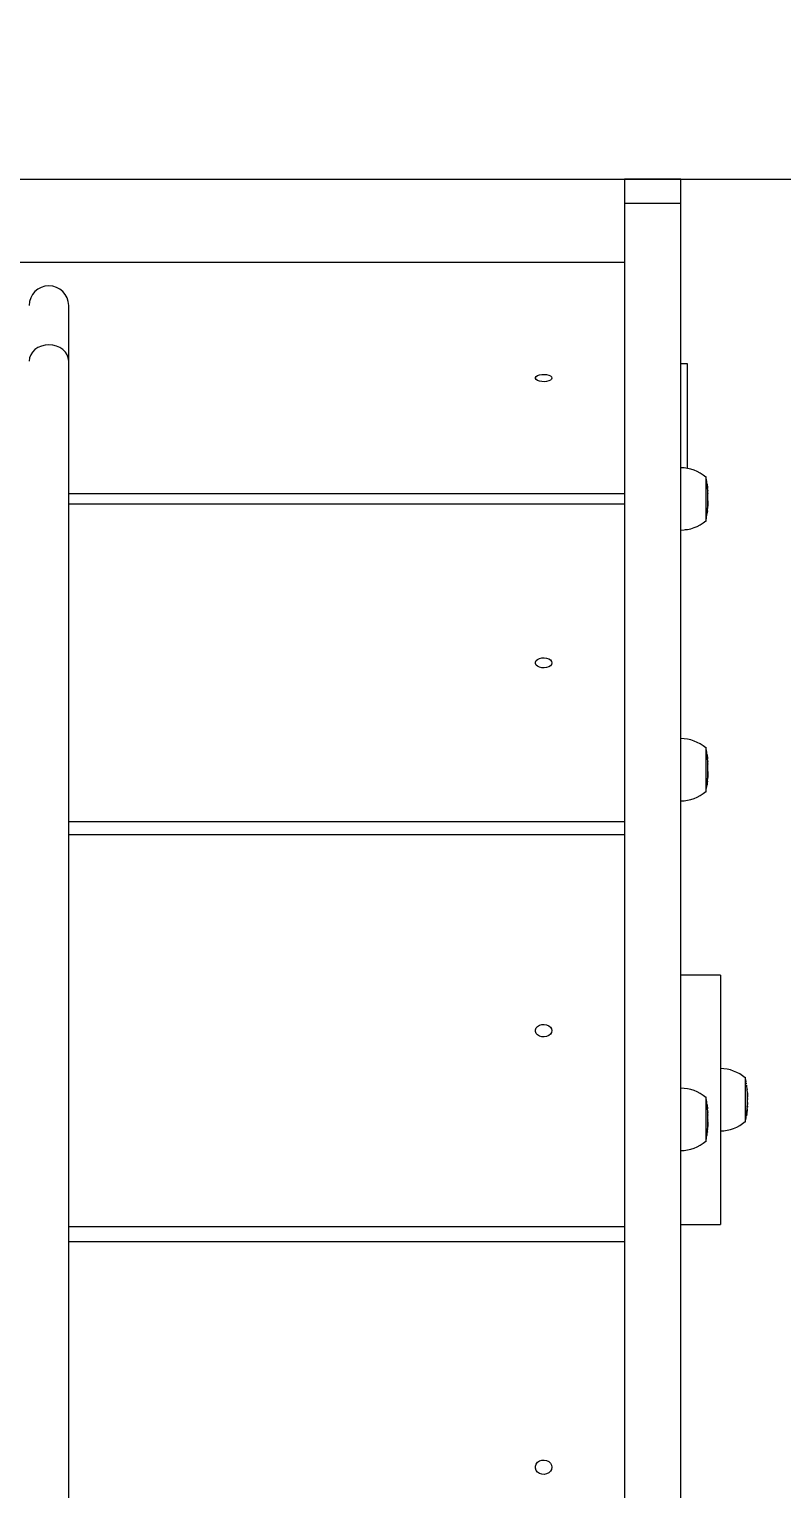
# Model space of a CAD drawing. Header units: millimetres. Extents: x -6332 to 8932, y -6739 to 7096.
# Drawn here: x 1150 to 1512, y 4964 to 5666 of the extents above; entities that cross this region are included whole.
import ezdxf

# ---------------------------------------------------------------- set-up
doc = ezdxf.new("R2010")
doc.units = ezdxf.units.MM
for name, color, linetype in [('DIKOM_ОБЪЕКТ', 7, 'Continuous'), ('DIKOM_РАЗМЕР_ЗОНА', 7, 'Continuous'), ('DIKOM_РАЗМЕР_ОБЪЕКТА', 7, 'Continuous')]:
    doc.layers.add(name, color=color, linetype=linetype)
doc.styles.add('style1', font='arial.ttf', dxfattribs={"width": 0.8})
doc.dimstyles.new('1-50', dxfattribs={"dimtxt": 300, "dimasz": 200, "dimexe": 100, "dimexo": 0, "dimgap": 100, "dimtad": 1, "dimtxsty": 'style1', "dimcen": 200, "dimclrd": 7, "dimclre": 7, "dimclrt": 7, "dimadec": 1, "dimazin": 2, "dimtfac": 1, "dimtmove": 0, "dimatfit": 2, "dimfxl": 0, "dimlwd": 25, "dimlwe": 18, "dimarcsym": 0})

# ---------------------------------------------------------------- blocks, each defined once
blk = doc.blocks.new('*D9')
at = {"layer": 'Defpoints', "color": 0, "transparency": 16777216}
for p in [(777.17, 5593.97), (-4228.73, -3389.78), (7301.72, -3389.78)]:
    blk.add_point(p, dxfattribs=at)
at = {"layer": 'DIKOM_РАЗМЕР_ОБЪЕКТА', "color": 7, "lineweight": 18, "transparency": 16777216}
for p, q in [((777.17, 5593.97), (7401.72, 5593.97)), ((-4228.73, -3389.78), (7401.72, -3389.78))]:
    blk.add_line(p, q, dxfattribs=at)
at = {"layer": 'DIKOM_РАЗМЕР_ОБЪЕКТА', "color": 7, "lineweight": 25, "transparency": 16777216}
blk.add_line((7301.72, 5393.97), (7301.72, -3189.78), dxfattribs=at)
at = {"layer": 'DIKOM_РАЗМЕР_ОБЪЕКТА', "color": 7, "transparency": 16777216}
for points in [[(7268.39, 5393.97), (7335.06, 5393.97), (7301.72, 5593.97)], [(7268.39, -3189.78), (7335.06, -3189.78), (7301.72, -3389.78)]]:
    blk.add_solid(points, dxfattribs=at)
at = {"layer": 'DIKOM_РАЗМЕР_ОБЪЕКТА', "color": 7, "transparency": 16777216, "insert": (7048.55, 1153.71), "char_height": 300, "attachment_point": 5, "rotation": 90, "style": 'style1'}
blk.add_mtext('9000', dxfattribs=at)
blk = doc.blocks.new('*D11')
at = {"layer": 'Defpoints', "color": 0, "transparency": 16777216}
for p in [(1114.35, 7096.35), (-4349.59, -4627.34), (8831.76, -4627.34)]:
    blk.add_point(p, dxfattribs=at)
at = {"layer": 'DIKOM_РАЗМЕР_ЗОНА', "color": 7, "lineweight": 18, "transparency": 16777216}
for p, q in [((1114.35, 7096.35), (8931.76, 7096.35)), ((-4349.59, -4627.34), (8931.76, -4627.34))]:
    blk.add_line(p, q, dxfattribs=at)
at = {"layer": 'DIKOM_РАЗМЕР_ЗОНА', "color": 7, "lineweight": 25, "transparency": 16777216}
blk.add_line((8831.76, 6896.35), (8831.76, -4427.34), dxfattribs=at)
at = {"layer": 'DIKOM_РАЗМЕР_ЗОНА', "color": 7, "transparency": 16777216}
for points in [[(8798.42, 6896.35), (8865.09, 6896.35), (8831.76, 7096.35)], [(8798.42, -4427.34), (8865.09, -4427.34), (8831.76, -4627.34)]]:
    blk.add_solid(points, dxfattribs=at)
at = {"layer": 'DIKOM_РАЗМЕР_ЗОНА', "color": 7, "transparency": 16777216, "insert": (8578.59, 1308.2), "char_height": 300, "attachment_point": 5, "rotation": 90, "style": 'style1'}
blk.add_mtext('11750', dxfattribs=at)

msp = doc.modelspace()

# ---------------------------------------------------------------- linework, layer by layer
at = {"layer": 'DIKOM_ОБЪЕКТ', "color": 7, "linetype": 'Continuous', "lineweight": 15}
for p, q in [((1463.67, 5593.968), (1436.67, 5593.968)), ((1436.67, 5593.968), (1436.67, 5582.432)), ((1463.67, 5582.432), (1463.67, 5593.968)), ((1436.67, 5582.432), (1463.67, 5582.432)), ((1436.67, 5582.432), (1436.67, 4472.414)), ((1463.67, 4467.331), (1463.67, 5582.432)), ((1436.67, 5553.812), (790.67, 5553.812)), ((1169.17, 5506.435), (1169.17, 5533.105)), ((1169.17, 4682.213), (1169.17, 5506.435)), ((1463.67, 5505.183), (1466.67, 5505.183)), ((1466.67, 5505.183), (1466.67, 5454.771)), ((1475.67, 5450.839), (1475.67, 5440.909)), ((1476.259, 5447.656), (1476.274, 5447.573)), ((1476.285, 5447.515), (1476.281, 5447.499)), ((1476.327, 5447.17), (1476.335, 5447.17)), ((1169.17, 5442.666), (1436.67, 5442.666)), ((1475.67, 5440.909), (1475.67, 5429.239)), ((1476.631, 5444.077), (1476.646, 5443.97)), ((1476.671, 5443.515), (1476.656, 5443.623)), ((1476.691, 5442.808), (1476.703, 5442.694)), ((1476.721, 5440.012), (1476.722, 5439.897)), ((1476.722, 5439.14), (1476.721, 5439.037)), ((1476.722, 5441.49), (1476.722, 5441.501)), ((1476.722, 5440.509), (1476.722, 5440.667)), ((1476.723, 5440.668), (1476.723, 5441.514)), ((1476.723, 5440.011), (1476.723, 5440.126)), ((1476.723, 5439.19), (1476.723, 5440.011)), ((1476.723, 5439.128), (1476.723, 5439.19)), ((1476.723, 5438.565), (1476.723, 5438.871)), ((1436.67, 5437.545), (1169.17, 5437.545)), ((1476.322, 5432.917), (1476.413, 5433.843)), ((1476.436, 5433.768), (1476.373, 5433.297)), ((1476.465, 5434.3), (1476.534, 5434.806)), ((1476.499, 5434.396), (1476.476, 5434.127)), ((1466.67, 5425.183), (1465.83, 5425.183)), ((1466.67, 5425.308), (1466.67, 5425.183)), ((1475.67, 5320.519), (1475.67, 5311.77)), ((1475.67, 5311.77), (1475.67, 5298.919)), ((1476.333, 5316.878), (1476.335, 5316.878)), ((1476.631, 5313.876), (1476.641, 5313.71)), ((1476.666, 5313.247), (1476.656, 5313.43)), ((1476.691, 5312.626), (1476.7, 5312.413)), ((1476.465, 5304.246), (1476.553, 5304.59)), ((1476.678, 5306.36), (1476.679, 5306.34)), ((1476.721, 5309.854), (1476.722, 5309.759)), ((1476.722, 5310.362), (1476.722, 5310.508)), ((1476.723, 5310.524), (1476.723, 5311.194)), ((1476.723, 5309.006), (1476.723, 5309.857)), ((1476.723, 5308.682), (1476.723, 5309.006)), ((1476.723, 5308.244), (1476.723, 5308.664)), ((1476.291, 5302.253), (1476.293, 5302.262)), ((1476.293, 5302.262), (1476.413, 5303.796)), ((1476.436, 5303.604), (1476.298, 5302.317)), ((1476.512, 5304.192), (1476.476, 5303.963)), ((1169.17, 5284.77), (1436.67, 5284.77)), ((1436.67, 5278.387), (1169.17, 5278.387)), ((1482.718, 5210.872), (1463.67, 5210.872)), ((1482.718, 5210.872), (1482.718, 5090.872)), ((1494.718, 5161.672), (1494.718, 5140.072)), ((1475.67, 5152.23), (1475.67, 5140.314)), ((1495.578, 5156.314), (1495.565, 5156.377)), ((1495.608, 5155.978), (1495.614, 5155.963)), ((1495.614, 5155.963), (1495.615, 5155.949)), ((1495.615, 5155.949), (1495.621, 5155.823)), ((1495.65, 5155.435), (1495.637, 5155.624)), ((1495.769, 5151.529), (1495.769, 5150.994)), ((1495.771, 5152.198), (1495.771, 5152.347)), ((1495.771, 5151.947), (1495.771, 5152.198)), ((1495.771, 5150.996), (1495.771, 5151.947)), ((1495.771, 5150.673), (1495.771, 5150.996)), ((1495.771, 5149.421), (1495.771, 5150.023)), ((1476.316, 5148.321), (1476.335, 5148.321)), ((1476.569, 5146.473), (1476.562, 5146.558)), ((1476.569, 5146.462), (1476.569, 5146.473)), ((1476.722, 5143.035), (1476.715, 5143.568)), ((1476.716, 5143.629), (1476.716, 5143.578)), ((1476.722, 5142.87), (1476.722, 5143.035)), ((1476.723, 5141.84), (1476.723, 5142.89)), ((1495.378, 5143.689), (1495.307, 5143.188)), ((1495.349, 5144.33), (1495.377, 5144.33)), ((1495.651, 5146.48), (1495.654, 5146.422)), ((1495.765, 5148.778), (1495.764, 5148.646)), ((1495.77, 5149.531), (1495.77, 5149.349)), ((1495.771, 5149.397), (1495.771, 5149.421)), ((1475.67, 5140.314), (1475.67, 5130.63)), ((1476.465, 5135.403), (1476.5, 5135.858)), ((1476.576, 5136.504), (1476.56, 5136.388)), ((1476.576, 5136.596), (1476.582, 5136.541)), ((1476.595, 5136.84), (1476.61, 5136.961)), ((1476.721, 5141.148), (1476.722, 5140.988)), ((1476.722, 5141.598), (1476.722, 5141.833)), ((1476.723, 5141.143), (1476.723, 5141.814)), ((1476.723, 5140.373), (1476.723, 5141.143)), ((1476.723, 5140.12), (1476.723, 5140.373)), ((1476.723, 5139.955), (1476.723, 5140.12)), ((1476.226, 5133.579), (1476.214, 5133.494)), ((1476.282, 5133.946), (1476.296, 5134.036)), ((1476.374, 5134.725), (1476.413, 5134.947)), ((1169.17, 5089.877), (1436.67, 5089.877)), ((1463.67, 5090.872), (1482.718, 5090.872)), ((1436.67, 5082.479), (1169.17, 5082.479))]:
    msp.add_line(p, q, dxfattribs=at)
at = {"layer": 'DIKOM_ОБЪЕКТ', "color": 7, "linetype": 'Continuous', "lineweight": 15, "flags": 128}
for points in [[(1159.67, 5514.246), (1157.816, 5514.096), (1156.034, 5513.651), (1154.392, 5512.929), (1152.953, 5511.958), (1151.771, 5510.774), (1150.893, 5509.424), (1150.352, 5507.958), (1150.17, 5506.435)], [(1169.17, 5506.435), (1168.987, 5507.958), (1168.447, 5509.424), (1167.569, 5510.774), (1166.387, 5511.958), (1164.948, 5512.929), (1163.305, 5513.651), (1161.523, 5514.096), (1159.67, 5514.246)], [(1401.67, 5498.239), (1401.492, 5497.715), (1400.975, 5497.237), (1400.164, 5496.849), (1399.131, 5496.583), (1397.969, 5496.465), (1396.78, 5496.505), (1395.67, 5496.699), (1394.738, 5497.029), (1394.066, 5497.467), (1393.714, 5497.974), (1393.714, 5498.504), (1394.066, 5499.011), (1394.738, 5499.449), (1395.67, 5499.779), (1396.78, 5499.973), (1397.969, 5500.012), (1399.131, 5499.894), (1400.164, 5499.629), (1400.975, 5499.241), (1401.492, 5498.763), (1401.67, 5498.239)], [(1476.553, 5434.805), (1476.557, 5434.845), (1476.561, 5434.885), (1476.564, 5434.925), (1476.567, 5434.965), (1476.571, 5435.005), (1476.574, 5435.045), (1476.578, 5435.085), (1476.581, 5435.125)], [(1401.67, 5361.157), (1401.492, 5360.437), (1400.975, 5359.78), (1400.164, 5359.246), (1399.131, 5358.882), (1397.969, 5358.72), (1396.78, 5358.774), (1395.67, 5359.041), (1394.738, 5359.495), (1394.066, 5360.097), (1393.714, 5360.793), (1393.714, 5361.522), (1394.066, 5362.218), (1394.738, 5362.82), (1395.67, 5363.274), (1396.78, 5363.54), (1397.969, 5363.595), (1399.131, 5363.433), (1400.164, 5363.069), (1400.975, 5362.534), (1401.492, 5361.878), (1401.67, 5361.157)], [(1476.562, 5304.591), (1476.564, 5304.608), (1476.566, 5304.626), (1476.567, 5304.643), (1476.569, 5304.66), (1476.57, 5304.678), (1476.571, 5304.695), (1476.573, 5304.713), (1476.575, 5304.73)], [(1401.67, 5184.132), (1401.492, 5183.243), (1400.975, 5182.433), (1400.164, 5181.774), (1399.131, 5181.325), (1397.969, 5181.124), (1396.78, 5181.192), (1395.67, 5181.52), (1394.738, 5182.081), (1394.066, 5182.824), (1393.714, 5183.683), (1393.714, 5184.582), (1394.066, 5185.441), (1394.738, 5186.184), (1395.67, 5186.744), (1396.78, 5187.073), (1397.969, 5187.14), (1399.131, 5186.94), (1400.164, 5186.49), (1400.975, 5185.831), (1401.492, 5185.021), (1401.67, 5184.132)], [(1401.67, 4973.993), (1401.492, 4972.97), (1400.975, 4972.038), (1400.164, 4971.279), (1399.131, 4970.762), (1397.969, 4970.532), (1396.78, 4970.609), (1395.67, 4970.987), (1394.738, 4971.632), (1394.066, 4972.487), (1393.714, 4973.476), (1393.714, 4974.511), (1394.066, 4975.499), (1394.738, 4976.354), (1395.67, 4977), (1396.78, 4977.378), (1397.969, 4977.455), (1399.131, 4977.225), (1400.164, 4976.707), (1400.975, 4975.949), (1401.492, 4975.016), (1401.67, 4973.993)]]:
    msp.add_lwpolyline(points, dxfattribs=at)
at = {"layer": 'DIKOM_ОБЪЕКТ', "color": 7, "linetype": 'Continuous', "lineweight": 15}
for centre, radius, start, end in [((1159.67, 5533.105), 9.5, 0, 180), ((1463.51, 5436.363), 18.677, 49.378843, 89.509067), ((1434.887, 5441.514), 41.836, 8.33127, 12.879622), ((1434.887, 5441.514), 41.836, 5.033152, 7.70001), ((1434.887, 5441.514), 41.836, 3.364492, 4.432752), ((1434.887, 5441.514), 41.836, 1.613414, 2.73855), ((1434.887, 5438.565), 41.836, 357.383287, 0), ((1434.887, 5441.514), 41.836, 0, 0.988827), ((1434.887, 5438.565), 41.836, 347.120378, 351.252933), ((1434.887, 5438.565), 41.836, 351.885314, 352.238137), ((1434.887, 5438.565), 41.836, 352.763065, 354.280212), ((1434.887, 5438.565), 41.836, 355.910634, 356.755211), ((1463.51, 5443.716), 18.677, 270.490933, 310.621157), ((1463.51, 5306.042), 18.677, 49.378843, 89.509067), ((1434.887, 5311.194), 41.836, 8.489342, 12.879622), ((1434.887, 5311.194), 41.836, 5.799076, 6.272076), ((1434.887, 5311.194), 41.836, 3.446582, 4.766162), ((1434.887, 5311.194), 41.836, 1.668721, 2.811062), ((1434.887, 5311.194), 41.836, 0, 1.034555), ((1434.887, 5308.244), 41.836, 355.817145, 356.770486), ((1434.887, 5308.244), 41.836, 357.392556, 0), ((1463.51, 5313.396), 18.677, 270.490933, 310.621157), ((1434.887, 5308.244), 41.836, 347.120378, 350.707493), ((1434.887, 5308.244), 41.836, 350.707493, 351.087984), ((1434.887, 5308.244), 41.836, 352.238058, 354.440524), ((1482.558, 5147.195), 18.677, 49.378843, 89.509067), ((1453.935, 5152.347), 41.836, 9.485004, 12.879622), ((1453.935, 5152.347), 41.836, 5.529307, 7.601081), ((1463.51, 5137.753), 18.677, 49.378843, 89.509067), ((1434.887, 5142.905), 41.836, 8.35335, 12.879622), ((1453.935, 5152.347), 41.836, 3.193201, 4.232976), ((1453.935, 5152.347), 41.836, 0, 2.598863), ((1434.887, 5142.905), 41.836, 5.009891, 7.720753), ((1434.887, 5142.905), 41.836, 3.375819, 4.344857), ((1434.887, 5142.905), 41.836, 1.620958, 2.748519), ((1453.935, 5149.397), 41.836, 347.120378, 350.940687), ((1453.935, 5149.397), 41.836, 355.012714, 356.510836), ((1453.935, 5149.397), 41.836, 357.15022, 358.299782), ((1434.887, 5139.955), 41.836, 354.377935, 355.269666), ((1434.887, 5139.955), 41.836, 355.897352, 356.843528), ((1434.887, 5139.955), 41.836, 357.433268, 359.004139), ((1482.558, 5154.549), 18.677, 270.490933, 310.621157), ((1463.51, 5145.107), 18.677, 270.490933, 310.621157), ((1434.887, 5139.955), 41.836, 347.120378, 351.229873), ((1434.887, 5139.955), 41.836, 351.863645, 352.814776), ((1434.887, 5139.955), 41.836, 353.320997, 353.770984)]:
    msp.add_arc(centre, radius, start, end, dxfattribs=at)
for points, knots in [([(1476.425, 5446.393), (1476.4, 5446.599), (1476.35, 5447.021), (1476.29, 5447.441), (1476.259, 5447.656)], [0, 0, 0, 0, 0.4893936, 1, 1, 1, 1]), ([(1476.335, 5447.17), (1476.352, 5447.04), (1476.386, 5446.785), (1476.416, 5446.53), (1476.431, 5446.404)], [0, 0, 0, 0, 0.510123, 1, 1, 1, 1]), ([(1476.595, 5444.748), (1476.594, 5444.774), (1476.591, 5444.827), (1476.567, 5445.069), (1476.534, 5445.395), (1476.487, 5445.851), (1476.447, 5446.195), (1476.425, 5446.393)], [0, 0, 0, 0, 0.1783109, 0.3748818, 0.5363624, 0.7343712, 1, 1, 1, 1]), ([(1476.431, 5446.404), (1476.449, 5446.248), (1476.477, 5445.993), (1476.514, 5445.651), (1476.541, 5445.387), (1476.564, 5445.166), (1476.567, 5445.112), (1476.569, 5445.079)], [0, 0, 0, 0, 0.2343278, 0.3807232, 0.5272943, 0.7176184, 1, 1, 1, 1]), ([(1476.656, 5443.623), (1476.652, 5443.703), (1476.644, 5443.854), (1476.635, 5444.005), (1476.631, 5444.077)], [0, 0, 0, 0, 0.5243822, 1, 1, 1, 1]), ([(1476.654, 5436.188), (1476.655, 5436.235), (1476.657, 5436.313), (1476.668, 5436.725), (1476.681, 5437.189), (1476.694, 5437.643), (1476.701, 5437.912), (1476.703, 5438.005)], [0, 0, 0, 0, 0.3032905, 0.504224, 0.7051738, 0.8981779, 1, 1, 1, 1]), ([(1476.709, 5437.977), (1476.705, 5437.797), (1476.698, 5437.489), (1476.688, 5437.108), (1476.682, 5436.834), (1476.679, 5436.686), (1476.678, 5436.655), (1476.678, 5436.641)], [0, 0, 0, 0, 0.2560576, 0.4370525, 0.6177393, 0.8434704, 1, 1, 1, 1]), ([(1476.704, 5442.355), (1476.702, 5442.433), (1476.698, 5442.584), (1476.693, 5442.735), (1476.691, 5442.808)], [0, 0, 0, 0, 0.516018, 1, 1, 1, 1]), ([(1476.703, 5438.005), (1476.708, 5438.236), (1476.717, 5438.635), (1476.723, 5439.038), (1476.722, 5439.167), (1476.722, 5439.205)], [0, 0, 0, 0, 0.4902568, 0.850922, 1, 1, 1, 1]), ([(1476.715, 5442.256), (1476.715, 5442.273), (1476.713, 5442.305), (1476.707, 5442.338), (1476.704, 5442.355)], [0, 0, 0, 0, 0.50208, 1, 1, 1, 1]), ([(1476.722, 5439.029), (1476.722, 5438.974), (1476.723, 5438.863), (1476.721, 5438.559), (1476.715, 5438.245), (1476.711, 5438.049), (1476.709, 5437.977)], [0, 0, 0, 0, 0.2896441, 0.5800874, 0.8460365, 1, 1, 1, 1]), ([(1476.722, 5439.897), (1476.722, 5439.987), (1476.722, 5440.089), (1476.722, 5440.293), (1476.722, 5440.407), (1476.722, 5440.509)], [0, 0, 0, 0, 0.4434945, 0.5000039, 1, 1, 1, 1]), ([(1476.214, 5432.387), (1476.227, 5432.472), (1476.25, 5432.623), (1476.272, 5432.774), (1476.282, 5432.84)], [0, 0, 0, 0, 0.5627957, 1, 1, 1, 1]), ([(1476.23, 5432.205), (1476.234, 5432.219), (1476.252, 5432.28), (1476.23, 5432.34), (1476.214, 5432.387)], [0, 0, 0, 0, 0.2273887, 1, 1, 1, 1]), ([(1476.282, 5432.84), (1476.294, 5432.801), (1476.314, 5432.741), (1476.303, 5432.682), (1476.299, 5432.661)], [0, 0, 0, 0, 0.6575421, 1, 1, 1, 1]), ([(1476.413, 5433.843), (1476.422, 5433.919), (1476.44, 5434.072), (1476.456, 5434.224), (1476.465, 5434.3)], [0, 0, 0, 0, 0.5022304, 1, 1, 1, 1]), ([(1476.449, 5434), (1476.447, 5433.962), (1476.444, 5433.905), (1476.44, 5433.827), (1476.437, 5433.788), (1476.436, 5433.768)], [0, 0, 0, 0, 0.5000488, 0.7501199, 1, 1, 1, 1]), ([(1476.45, 5434.009), (1476.45, 5434.008), (1476.449, 5434.005), (1476.449, 5434.002), (1476.449, 5434)], [0, 0, 0, 0, 0.5258667, 1, 1, 1, 1]), ([(1476.476, 5434.127), (1476.471, 5434.106), (1476.465, 5434.073), (1476.456, 5434.033), (1476.452, 5434.017), (1476.45, 5434.009)], [0, 0, 0, 0, 0.4997286, 0.7496961, 1, 1, 1, 1]), ([(1476.56, 5435.287), (1476.566, 5435.359), (1476.578, 5435.51), (1476.589, 5435.661), (1476.595, 5435.74)], [0, 0, 0, 0, 0.476946, 1, 1, 1, 1]), ([(1476.576, 5435.124), (1476.579, 5435.138), (1476.588, 5435.192), (1476.572, 5435.247), (1476.56, 5435.287)], [0, 0, 0, 0, 0.2666061, 1, 1, 1, 1]), ([(1476.595, 5435.74), (1476.607, 5435.693), (1476.629, 5435.599), (1476.602, 5435.505), (1476.588, 5435.458)], [0, 0, 0, 0, 0.5000872, 1, 1, 1, 1]), ([(1476.425, 5316.158), (1476.4, 5316.361), (1476.35, 5316.776), (1476.29, 5317.19), (1476.259, 5317.401)], [0, 0, 0, 0, 0.4894297, 1, 1, 1, 1]), ([(1476.335, 5316.878), (1476.352, 5316.749), (1476.386, 5316.498), (1476.416, 5316.247), (1476.431, 5316.124)], [0, 0, 0, 0, 0.5104124, 1, 1, 1, 1]), ([(1476.577, 5314.67), (1476.573, 5314.721), (1476.563, 5314.845), (1476.533, 5315.156), (1476.487, 5315.619), (1476.448, 5315.962), (1476.425, 5316.158)], [0, 0, 0, 0, 0.1492559, 0.3690196, 0.6386025, 1, 1, 1, 1]), ([(1476.431, 5316.124), (1476.449, 5315.969), (1476.478, 5315.717), (1476.514, 5315.369), (1476.537, 5315.132), (1476.545, 5315.038), (1476.548, 5315.002)], [0, 0, 0, 0, 0.3779135, 0.6140438, 0.8503505, 1, 1, 1, 1]), ([(1476.656, 5313.43), (1476.652, 5313.508), (1476.644, 5313.656), (1476.635, 5313.805), (1476.631, 5313.876)], [0, 0, 0, 0, 0.5244795, 1, 1, 1, 1]), ([(1476.704, 5312.18), (1476.702, 5312.257), (1476.698, 5312.406), (1476.693, 5312.554), (1476.691, 5312.626)], [0, 0, 0, 0, 0.5160048, 1, 1, 1, 1]), ([(1476.715, 5311.947), (1476.715, 5311.986), (1476.713, 5312.064), (1476.707, 5312.141), (1476.704, 5312.18)], [0, 0, 0, 0, 0.5020408, 1, 1, 1, 1]), ([(1476.56, 5305.218), (1476.566, 5305.289), (1476.578, 5305.438), (1476.589, 5305.587), (1476.595, 5305.665)], [0, 0, 0, 0, 0.4771368, 1, 1, 1, 1]), ([(1476.571, 5304.729), (1476.577, 5304.798), (1476.59, 5304.961), (1476.571, 5305.124), (1476.56, 5305.218)], [0, 0, 0, 0, 0.4230357, 1, 1, 1, 1]), ([(1476.595, 5305.665), (1476.608, 5305.554), (1476.627, 5305.396), (1476.61, 5305.238), (1476.605, 5305.192)], [0, 0, 0, 0, 0.7026344, 1, 1, 1, 1]), ([(1476.654, 5305.913), (1476.655, 5305.991), (1476.657, 5306.119), (1476.668, 5306.586), (1476.681, 5307.08), (1476.694, 5307.542), (1476.701, 5307.809), (1476.703, 5307.901)], [0, 0, 0, 0, 0.3033059, 0.5042569, 0.7052102, 0.8981911, 1, 1, 1, 1]), ([(1476.66, 5305.983), (1476.658, 5305.932), (1476.654, 5305.831), (1476.654, 5305.886), (1476.654, 5305.913)], [0, 0, 0, 0, 0.5000817, 1, 1, 1, 1]), ([(1476.709, 5307.828), (1476.705, 5307.649), (1476.698, 5307.342), (1476.688, 5306.939), (1476.682, 5306.632), (1476.679, 5306.445), (1476.678, 5306.384), (1476.678, 5306.36)], [0, 0, 0, 0, 0.2560917, 0.4370473, 0.6178236, 0.8435029, 1, 1, 1, 1]), ([(1476.703, 5307.901), (1476.708, 5308.125), (1476.717, 5308.515), (1476.723, 5308.883), (1476.722, 5308.989), (1476.722, 5309.019)], [0, 0, 0, 0, 0.4907713, 0.8518794, 1, 1, 1, 1]), ([(1476.722, 5308.784), (1476.722, 5308.743), (1476.723, 5308.661), (1476.721, 5308.388), (1476.715, 5308.091), (1476.711, 5307.899), (1476.709, 5307.828)], [0, 0, 0, 0, 0.2896892, 0.5801996, 0.8460901, 1, 1, 1, 1]), ([(1476.722, 5309.759), (1476.722, 5309.848), (1476.722, 5309.949), (1476.722, 5310.149), (1476.722, 5310.261), (1476.722, 5310.362)], [0, 0, 0, 0, 0.4432228, 0.4998001, 1, 1, 1, 1]), ([(1476.213, 5301.765), (1476.226, 5301.854), (1476.254, 5302.052), (1476.228, 5302.251), (1476.214, 5302.362)], [0, 0, 0, 0, 0.4431953, 1, 1, 1, 1]), ([(1476.214, 5302.362), (1476.227, 5302.446), (1476.25, 5302.594), (1476.272, 5302.743), (1476.282, 5302.808)], [0, 0, 0, 0, 0.5631876, 1, 1, 1, 1]), ([(1476.282, 5302.808), (1476.293, 5302.716), (1476.317, 5302.53), (1476.3, 5302.345), (1476.291, 5302.253)], [0, 0, 0, 0, 0.5001805, 1, 1, 1, 1]), ([(1476.413, 5303.796), (1476.422, 5303.871), (1476.44, 5304.021), (1476.456, 5304.171), (1476.465, 5304.246)], [0, 0, 0, 0, 0.5014949, 1, 1, 1, 1]), ([(1476.449, 5303.895), (1476.447, 5303.847), (1476.444, 5303.775), (1476.44, 5303.678), (1476.437, 5303.629), (1476.436, 5303.604)], [0, 0, 0, 0, 0.4999144, 0.7499666, 1, 1, 1, 1]), ([(1476.45, 5303.904), (1476.45, 5303.902), (1476.449, 5303.899), (1476.449, 5303.896), (1476.449, 5303.895)], [0, 0, 0, 0, 0.5520372, 1, 1, 1, 1]), ([(1476.476, 5303.963), (1476.471, 5303.951), (1476.465, 5303.933), (1476.456, 5303.913), (1476.452, 5303.907), (1476.45, 5303.904)], [0, 0, 0, 0, 0.4997305, 0.7497334, 1, 1, 1, 1]), ([(1495.346, 5158.287), (1495.333, 5158.38), (1495.303, 5158.585), (1495.271, 5158.79), (1495.254, 5158.901)], [0, 0, 0, 0, 0.4558717, 1, 1, 1, 1]), ([(1495.637, 5155.624), (1495.628, 5155.742), (1495.61, 5155.972), (1495.588, 5156.202), (1495.578, 5156.314)], [0, 0, 0, 0, 0.5131393, 1, 1, 1, 1]), ([(1495.747, 5153.424), (1495.741, 5153.624), (1495.731, 5153.991), (1495.716, 5154.395), (1495.708, 5154.634), (1495.706, 5154.666), (1495.705, 5154.679)], [0, 0, 0, 0, 0.3123728, 0.5725689, 0.8320848, 1, 1, 1, 1]), ([(1495.727, 5154.244), (1495.727, 5154.25), (1495.727, 5154.273), (1495.731, 5154.162), (1495.738, 5153.932), (1495.747, 5153.632), (1495.752, 5153.419), (1495.754, 5153.337)], [0, 0, 0, 0, 0.103224, 0.3467134, 0.5902863, 0.8412485, 1, 1, 1, 1]), ([(1495.77, 5151.943), (1495.77, 5152.08), (1495.769, 5152.355), (1495.759, 5152.892), (1495.751, 5153.245), (1495.747, 5153.424)], [0, 0, 0, 0, 0.3276868, 0.6591522, 1, 1, 1, 1]), ([(1495.754, 5153.337), (1495.758, 5153.184), (1495.764, 5152.904), (1495.769, 5152.51), (1495.772, 5152.266), (1495.771, 5152.185), (1495.77, 5152.176)], [0, 0, 0, 0, 0.3583552, 0.6608648, 0.9634496, 1, 1, 1, 1]), ([(1495.765, 5148.781), (1495.768, 5149.416), (1495.772, 5150.124), (1495.769, 5150.832), (1495.768, 5150.905)], [0, 0, 0, 0, 0.8968528, 1, 1, 1, 1]), ([(1495.768, 5150.905), (1495.769, 5151.009), (1495.769, 5151.217), (1495.769, 5151.425), (1495.769, 5151.529)], [0, 0, 0, 0, 0.4996373, 1, 1, 1, 1]), ([(1476.259, 5148.731), (1476.275, 5148.791), (1476.297, 5148.874), (1476.277, 5148.957), (1476.272, 5148.98)], [0, 0, 0, 0, 0.7250542, 1, 1, 1, 1]), ([(1476.425, 5147.47), (1476.4, 5147.676), (1476.35, 5148.097), (1476.29, 5148.516), (1476.259, 5148.731)], [0, 0, 0, 0, 0.4892809, 1, 1, 1, 1]), ([(1476.339, 5148.523), (1476.343, 5148.502), (1476.355, 5148.434), (1476.343, 5148.367), (1476.335, 5148.321)], [0, 0, 0, 0, 0.3147349, 1, 1, 1, 1]), ([(1476.335, 5148.321), (1476.352, 5148.191), (1476.386, 5147.937), (1476.416, 5147.682), (1476.431, 5147.557)], [0, 0, 0, 0, 0.5104456, 1, 1, 1, 1]), ([(1476.605, 5146.02), (1476.603, 5146.014), (1476.599, 5146.004), (1476.567, 5146.236), (1476.534, 5146.512), (1476.487, 5146.934), (1476.448, 5147.275), (1476.425, 5147.47)], [0, 0, 0, 0, 0.3342712, 0.4934959, 0.624371, 0.7848496, 1, 1, 1, 1]), ([(1476.431, 5147.557), (1476.449, 5147.401), (1476.477, 5147.147), (1476.514, 5146.83), (1476.541, 5146.606), (1476.561, 5146.471), (1476.564, 5146.472), (1476.566, 5146.472)], [0, 0, 0, 0, 0.2559527, 0.4156569, 0.5757664, 0.7835143, 1, 1, 1, 1]), ([(1476.602, 5146.075), (1476.602, 5146.074), (1476.608, 5146.033), (1476.606, 5146.026), (1476.605, 5146.02)], [0, 0, 0, 0, 0.0296936, 1, 1, 1, 1]), ([(1476.631, 5145.159), (1476.645, 5145.219), (1476.661, 5145.289), (1476.648, 5145.36), (1476.646, 5145.37)], [0, 0, 0, 0, 0.8580391, 1, 1, 1, 1]), ([(1476.656, 5144.707), (1476.652, 5144.786), (1476.644, 5144.936), (1476.635, 5145.087), (1476.631, 5145.159)], [0, 0, 0, 0, 0.5241822, 1, 1, 1, 1]), ([(1476.65, 5145.068), (1476.662, 5145.008), (1476.686, 5144.887), (1476.666, 5144.767), (1476.656, 5144.707)], [0, 0, 0, 0, 0.4999094, 1, 1, 1, 1]), ([(1476.691, 5143.893), (1476.701, 5143.953), (1476.713, 5144.019), (1476.705, 5144.085), (1476.704, 5144.09)], [0, 0, 0, 0, 0.9177949, 1, 1, 1, 1]), ([(1476.704, 5143.441), (1476.702, 5143.518), (1476.698, 5143.669), (1476.693, 5143.82), (1476.691, 5143.893)], [0, 0, 0, 0, 0.5158024, 1, 1, 1, 1]), ([(1476.715, 5143.568), (1476.715, 5143.546), (1476.713, 5143.504), (1476.707, 5143.462), (1476.704, 5143.441)], [0, 0, 0, 0, 0.5020801, 1, 1, 1, 1]), ([(1495.299, 5143.979), (1495.329, 5144.181), (1495.387, 5144.575), (1495.436, 5144.97), (1495.46, 5145.162)], [0, 0, 0, 0, 0.5123716, 1, 1, 1, 1]), ([(1495.307, 5143.188), (1495.321, 5143.32), (1495.348, 5143.584), (1495.316, 5143.847), (1495.299, 5143.979)], [0, 0, 0, 0, 0.4998731, 1, 1, 1, 1]), ([(1495.471, 5145.063), (1495.457, 5144.943), (1495.427, 5144.699), (1495.394, 5144.454), (1495.377, 5144.33)], [0, 0, 0, 0, 0.4885925, 1, 1, 1, 1]), ([(1495.377, 5144.33), (1495.386, 5144.229), (1495.406, 5144.027), (1495.39, 5143.825), (1495.383, 5143.724)], [0, 0, 0, 0, 0.5001016, 1, 1, 1, 1]), ([(1495.383, 5143.724), (1495.4, 5143.851), (1495.434, 5144.1), (1495.464, 5144.349), (1495.479, 5144.471)], [0, 0, 0, 0, 0.5103332, 1, 1, 1, 1]), ([(1495.46, 5145.162), (1495.483, 5145.359), (1495.52, 5145.684), (1495.569, 5146.084), (1495.607, 5146.347), (1495.633, 5146.485), (1495.641, 5146.478), (1495.644, 5146.475)], [0, 0, 0, 0, 0.2721022, 0.4505937, 0.6290689, 0.8639163, 1, 1, 1, 1]), ([(1495.608, 5146.037), (1495.608, 5146.04), (1495.606, 5146.059), (1495.59, 5145.989), (1495.567, 5145.848), (1495.535, 5145.601), (1495.503, 5145.323), (1495.48, 5145.134), (1495.471, 5145.063)], [0, 0, 0, 0, 0.0445513, 0.2670445, 0.4479618, 0.6298534, 0.8617424, 1, 1, 1, 1]), ([(1495.479, 5144.471), (1495.497, 5144.625), (1495.526, 5144.874), (1495.563, 5145.227), (1495.59, 5145.518), (1495.612, 5145.786), (1495.617, 5145.915), (1495.617, 5145.971), (1495.617, 5145.981)], [0, 0, 0, 0, 0.2197099, 0.3568528, 0.494312, 0.6726884, 0.9374369, 1, 1, 1, 1]), ([(1495.654, 5146.422), (1495.651, 5146.326), (1495.648, 5146.185), (1495.615, 5145.789), (1495.592, 5145.522), (1495.575, 5145.36), (1495.571, 5145.318)], [0, 0, 0, 0, 0.498434, 0.7358821, 0.9309266, 1, 1, 1, 1]), ([(1495.673, 5147.477), (1495.677, 5147.547), (1495.686, 5147.695), (1495.694, 5147.843), (1495.698, 5147.92)], [0, 0, 0, 0, 0.4761072, 1, 1, 1, 1]), ([(1495.687, 5146.85), (1495.693, 5146.927), (1495.708, 5147.136), (1495.686, 5147.345), (1495.673, 5147.477)], [0, 0, 0, 0, 0.3695601, 1, 1, 1, 1]), ([(1495.698, 5147.92), (1495.711, 5147.788), (1495.731, 5147.587), (1495.718, 5147.386), (1495.713, 5147.316)], [0, 0, 0, 0, 0.6552054, 1, 1, 1, 1]), ([(1495.734, 5148.717), (1495.736, 5148.788), (1495.741, 5148.936), (1495.745, 5149.083), (1495.747, 5149.16)], [0, 0, 0, 0, 0.4836148, 1, 1, 1, 1]), ([(1495.748, 5148.156), (1495.751, 5148.211), (1495.76, 5148.398), (1495.745, 5148.585), (1495.734, 5148.717)], [0, 0, 0, 0, 0.294959, 1, 1, 1, 1]), ([(1495.747, 5149.16), (1495.752, 5149.097), (1495.762, 5148.971), (1495.764, 5148.845), (1495.765, 5148.781)], [0, 0, 0, 0, 0.4984891, 1, 1, 1, 1]), ([(1476.56, 5136.388), (1476.566, 5136.46), (1476.578, 5136.61), (1476.589, 5136.761), (1476.595, 5136.84)], [0, 0, 0, 0, 0.4774176, 1, 1, 1, 1]), ([(1476.658, 5137.65), (1476.658, 5137.652), (1476.659, 5137.658), (1476.668, 5137.911), (1476.681, 5138.304), (1476.694, 5138.733), (1476.701, 5139), (1476.703, 5139.092)], [0, 0, 0, 0, 0.1433329, 0.3904139, 0.6375444, 0.8748035, 1, 1, 1, 1]), ([(1476.709, 5139.139), (1476.705, 5138.963), (1476.698, 5138.661), (1476.688, 5138.326), (1476.682, 5138.116), (1476.679, 5138.044), (1476.679, 5138.052), (1476.679, 5138.054)], [0, 0, 0, 0, 0.2868955, 0.4895029, 0.6919272, 0.9446869, 1, 1, 1, 1]), ([(1476.703, 5139.092), (1476.708, 5139.326), (1476.717, 5139.732), (1476.723, 5140.175), (1476.722, 5140.336), (1476.722, 5140.379)], [0, 0, 0, 0, 0.4972724, 0.8630737, 1, 1, 1, 1]), ([(1476.722, 5140.224), (1476.722, 5140.176), (1476.723, 5140.048), (1476.72, 5139.739), (1476.715, 5139.409), (1476.711, 5139.212), (1476.709, 5139.139)], [0, 0, 0, 0, 0.199954, 0.527313, 0.8265772, 1, 1, 1, 1]), ([(1476.722, 5140.988), (1476.722, 5141.078), (1476.722, 5141.18), (1476.722, 5141.383), (1476.722, 5141.497), (1476.722, 5141.598)], [0, 0, 0, 0, 0.4437485, 0.5003865, 1, 1, 1, 1]), ([(1476.214, 5133.494), (1476.227, 5133.579), (1476.25, 5133.73), (1476.272, 5133.881), (1476.282, 5133.946)], [0, 0, 0, 0, 0.5631598, 1, 1, 1, 1]), ([(1476.413, 5134.947), (1476.422, 5135.023), (1476.44, 5135.175), (1476.456, 5135.327), (1476.465, 5135.403)], [0, 0, 0, 0, 0.5017253, 1, 1, 1, 1]), ([(1476.449, 5135.197), (1476.447, 5135.176), (1476.444, 5135.144), (1476.44, 5135.101), (1476.437, 5135.079), (1476.436, 5135.068)], [0, 0, 0, 0, 0.4999268, 0.7499178, 1, 1, 1, 1]), ([(1476.45, 5135.206), (1476.45, 5135.204), (1476.449, 5135.201), (1476.449, 5135.198), (1476.449, 5135.197)], [0, 0, 0, 0, 0.5264205, 1, 1, 1, 1]), ([(1476.476, 5135.418), (1476.471, 5135.381), (1476.465, 5135.325), (1476.456, 5135.253), (1476.452, 5135.222), (1476.45, 5135.206)], [0, 0, 0, 0, 0.49976, 0.7497888, 1, 1, 1, 1])]:
    msp.add_open_spline(points, degree=3, knots=knots, dxfattribs=at)

# ---------------------------------------------------------------- dimensions: what is measured, and where the dimension line sits
at = {"layer": 'DIKOM_РАЗМЕР_ЗОНА'}
dim = msp.add_linear_dim(base=(8831.757, -4627.344), p1=(1114.346, 7096.351), p2=(-4349.589, -4627.344), angle=90, text='11750', dimstyle='1-50', dxfattribs=at)
dim.commit()
dim.dimension.update_dxf_attribs({"geometry": '*D11', "text_midpoint": (8831.757, 1308.196), "dimtype": 160})
at = {"layer": 'DIKOM_РАЗМЕР_ОБЪЕКТА'}
dim = msp.add_linear_dim(base=(7301.722, -3389.779), p1=(777.17, 5593.968), p2=(-4228.728, -3389.779), angle=90, text='9000', dimstyle='1-50', dxfattribs=at)
dim.commit()
dim.dimension.update_dxf_attribs({"geometry": '*D9', "text_midpoint": (7301.722, 1153.714), "dimtype": 160})

doc.saveas('drawing.dxf')
